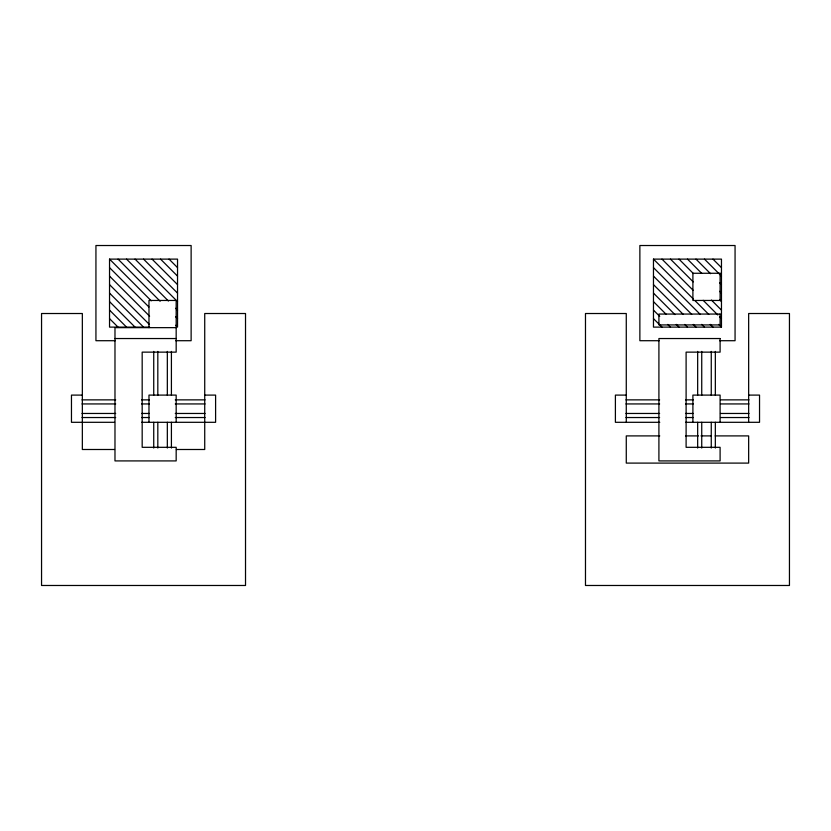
<?xml version="1.0" encoding="UTF-8"?>
<svg xmlns="http://www.w3.org/2000/svg" width="831" height="831" viewBox="0 0 831 831"><rect width="100%" height="100%" fill="white"/><g stroke="black" fill="none" stroke-linecap="round" stroke-linejoin="round"><path stroke-width="1.25" d="M149.611 327.113L109.536 327.113L109.536 259.116L177.533 259.116L177.533 327.113L175.715 325.295M653.467 259.116L721.464 259.116L721.464 327.113L653.467 327.113L653.467 259.116L693.355 299.004M176.172 327.653L114.979 327.653L114.979 460.914L176.172 460.914L176.172 447.317L142.174 447.317L142.174 352.136L176.172 352.136L176.172 300.458L148.978 300.458L148.978 327.653M114.979 338.539L176.172 338.539M115.239 340.71L95.939 340.71L95.939 245.519L191.13 245.519L191.13 340.71L175.694 340.71M659.16 340.71L639.87 340.71L639.87 245.519L735.061 245.519L735.061 340.71L719.625 340.71M82.342 395.099L71.466 395.099L71.466 422.304L114.553 422.304M204.727 395.099L215.603 395.099L215.603 422.304L141.602 422.304M626.273 395.099L615.397 395.099L615.397 422.304L659.762 422.304M748.658 395.099L759.534 395.099L759.534 422.304L685.533 422.304M82.02 399.867L115.696 399.867M141.592 399.867L149.362 399.867M175.268 399.867L205.049 399.867M625.951 399.867L659.617 399.867M685.523 399.867L693.293 399.867M720.487 399.867L748.98 399.867M82.02 403.939L115.696 403.939M141.592 403.939L149.362 403.939M175.268 403.939L205.049 403.939M625.951 403.939L659.617 403.939M685.523 403.939L693.293 403.939M720.487 403.939L748.98 403.939M82.02 413.464L115.696 413.464M141.592 413.464L149.362 413.464M175.268 413.464L205.049 413.464M625.951 413.464L659.617 413.464M685.523 413.464L693.293 413.464M720.487 413.464L748.98 413.464M82.02 417.536L115.696 417.536M141.592 417.536L149.362 417.536M175.268 417.536L205.049 417.536M625.951 417.536L659.617 417.536M685.523 417.536L693.293 417.536M720.487 417.536L748.98 417.536M659.762 435.901L626.273 435.901L626.273 463.096L748.658 463.096L748.658 435.901L715.159 435.901M685.533 435.901L698.414 435.901M700.99 435.901L711.294 435.901M114.553 449.498L82.342 449.498L82.342 313.516L41.55 313.516L41.55 585.481L245.519 585.481L245.519 313.516L204.727 313.516L204.727 449.498L176.39 449.498M712.956 259.116L721.464 267.624M704.459 259.116L721.464 276.121M695.963 259.116L710.536 273.69M719.636 282.8L721.464 284.618M687.466 259.116L701.78 273.43M719.667 291.328L721.464 293.114M678.969 259.116L693.428 273.586M719.646 299.804L721.464 301.611M670.461 259.116L693.231 281.886M711.44 300.095L721.464 310.119M661.964 259.116L693.085 290.237M703.151 300.303L717.797 314.949M719.625 316.788L721.464 318.616M695.173 300.822L708.77 314.419M718.742 324.391L721.464 327.113M653.467 267.624L700.149 314.295M710.214 324.37L712.956 327.113M653.467 276.121L691.714 314.367M701.728 324.381L704.459 327.113M653.467 284.618L683.3 314.45M693.251 324.402L695.963 327.113M653.467 293.114L674.938 314.585M684.775 324.433L687.466 327.113M653.467 301.611L666.213 314.367M676.237 324.381L678.969 327.113M653.467 310.119L659.731 316.372M667.781 324.433L670.461 327.113M653.467 318.616L661.964 327.113M169.036 259.116L177.533 267.624M160.539 259.116L177.533 276.121M152.031 259.116L177.533 284.618M143.534 259.116L177.533 293.114M135.037 259.116L177.533 301.611M126.541 259.116L168.423 301.009M175.715 308.291L177.533 310.119M118.044 259.116L160.144 301.227M175.705 316.788L177.533 318.616M109.536 259.116L151.242 300.822M109.536 267.624L148.894 306.971M109.536 276.121L149.611 316.185M109.536 284.618L149.32 324.402M109.536 293.114L143.534 327.113M109.536 301.611L135.037 327.113M109.536 310.119L126.541 327.113M109.536 318.616L118.044 327.113M748.658 422.304L748.658 313.516L789.45 313.516L789.45 585.481L585.481 585.481L585.481 313.516L626.273 313.516L626.273 422.304M720.103 422.304L720.103 395.099L692.898 395.099L692.898 422.304M715.335 351.42L715.335 395.213M715.335 422.273L715.335 448.034M711.263 351.42L711.263 395.213M711.263 422.273L711.263 448.034M701.738 351.42L701.738 395.213M701.738 422.273L701.738 448.034M697.666 351.42L697.666 395.213M697.666 422.273L697.666 448.034M176.172 422.304L176.172 395.099L148.978 395.099L148.978 422.304M171.415 351.42L171.415 395.213M171.415 422.273L171.415 448.034M167.332 351.42L167.332 395.213M167.332 422.273L167.332 448.034M157.817 351.42L157.817 395.213M157.817 422.273L157.817 448.034M153.735 351.42L153.735 395.213M153.735 422.273L153.735 448.034M720.103 273.264L692.898 273.264L692.898 300.458L720.103 300.458L720.103 273.264M720.103 314.056L658.91 314.056L658.91 324.931L720.103 324.931L720.103 314.056M720.103 338.539L658.91 338.539L658.91 460.914L720.103 460.914L720.103 447.317L686.105 447.317L686.105 352.136L720.103 352.136L720.103 338.539"/></g></svg>
